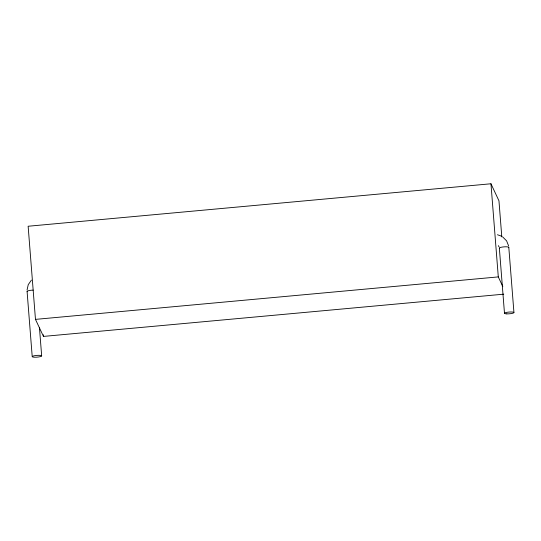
<?xml version="1.0" encoding="UTF-8"?>
<svg xmlns="http://www.w3.org/2000/svg" width="541" height="541" viewBox="0 0 541 541"><rect width="100%" height="100%" fill="white"/><g stroke="black" fill="none" stroke-linecap="round" stroke-linejoin="round"><path stroke-width="0.81" d="M27.057 289.983L28.247 284.647L31.439 280.103M501.798 236.884L498.958 200.806L490.964 183.771L28.139 226.246L35.469 319.379L43.463 336.414L503.759 294.169M35.469 319.379L498.295 276.904L502.812 286.534M497.443 234.747L501.385 236.126M502.609 236.857L506.613 240.873L508.628 245.939M498.356 245.655L499.045 246.838M508.804 247.305L513.936 312.495M499.357 248.17L504.489 313.361M490.964 183.771L498.295 276.904M43.334 334.737L43.463 336.414M39.432 327.42L41.664 355.836A4.754 0.886 -4.5 0 1 34.55 357.216A4.754 0.886 -4.5 0 1 34.597 355.68A4.754 0.886 -4.5 0 1 41.684 355.917M27.091 291.511L32.223 356.708M27.381 291.727A4.754 0.886 -4.5 0 1 28.342 290.74A4.754 0.886 -4.5 0 1 33.177 290.125M499.647 248.387A4.754 0.886 -4.5 0 1 504.151 246.845A4.754 0.886 -4.5 0 1 508.459 247.744M506.816 313.875A4.754 0.886 -4.5 0 0 513.95 312.576A4.754 0.886 -4.5 0 0 506.863 312.34A4.754 0.886 -4.5 0 0 506.816 313.875"/></g></svg>
